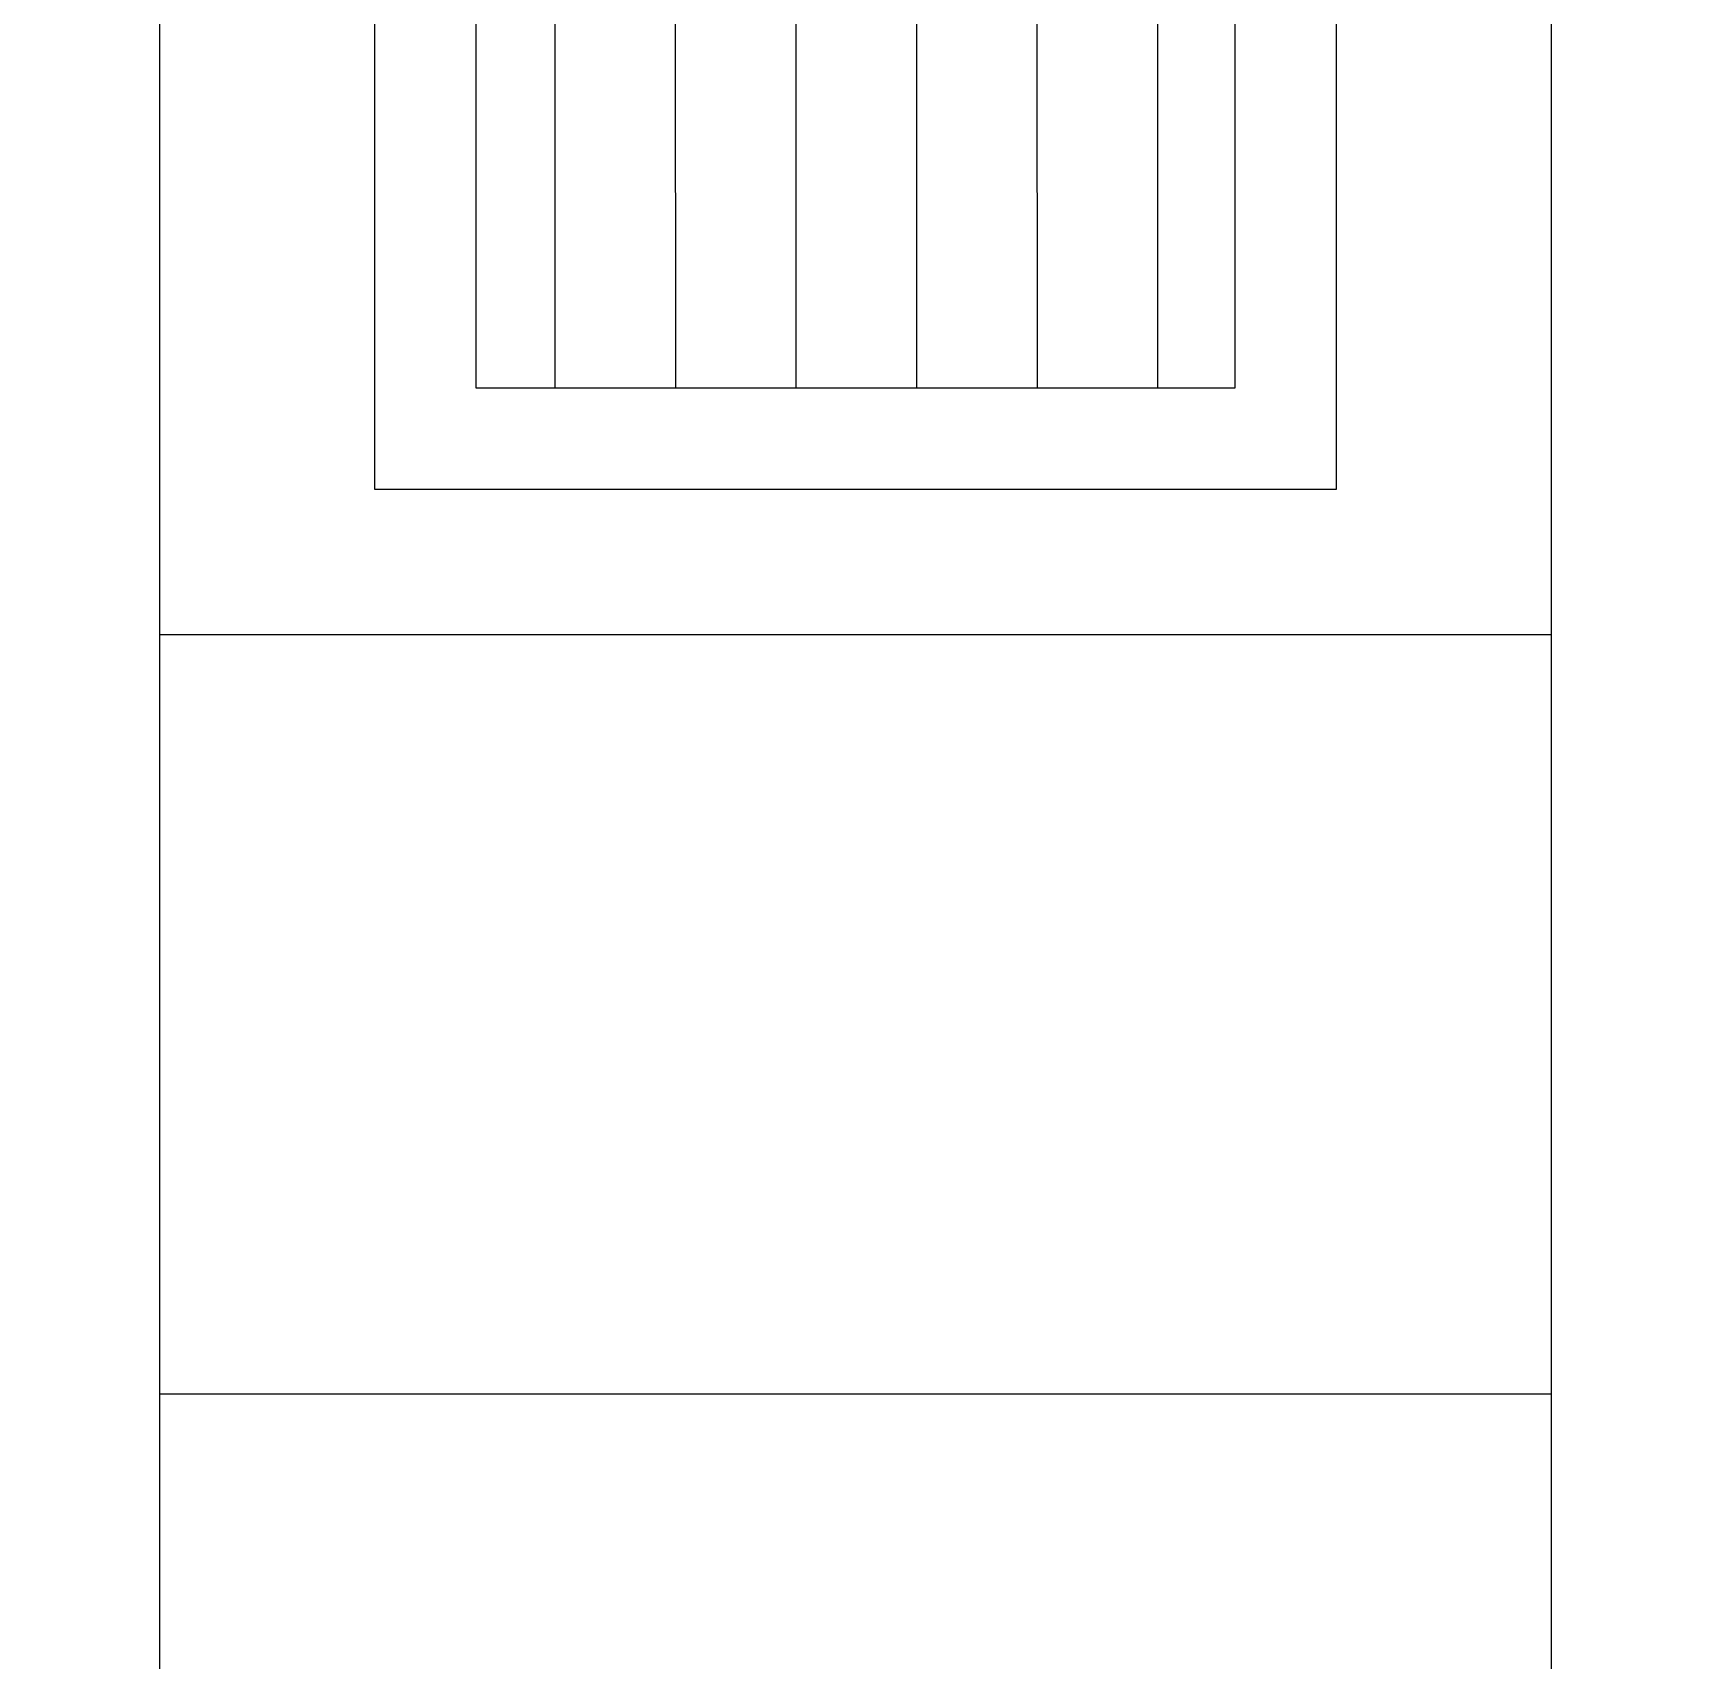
# Model space of a CAD drawing. Extents: x 226317 to 226469, y 8188101 to 8188260.
# Drawn here: x 226392.97 to 226393.62, y 8188234.935 to 8188235.577 of the extents above; entities that cross this region are included whole.
import ezdxf

# ---------------------------------------------------------------- set-up
doc = ezdxf.new("R2010")
doc.units = 0
doc.header["$LTSCALE"] = 15
for name, color, linetype in [('L3 Equipos y Ductos', 160, 'Continuous'), ('L4 Linea mediana', 191, 'Continuous'), ('L6 Linea fina', 141, 'Continuous')]:
    doc.layers.add(name, color=color, linetype=linetype)

# ---------------------------------------------------------------- blocks, each defined once
blk = doc.blocks.new('REJ 55x30')
at = {"layer": 'L6 Linea fina', "ltscale": 0.7}
h = blk.add_hatch(dxfattribs=at)
h.set_pattern_fill('ANSI31', color=256, scale=0.015, angle=45)
h.set_pattern_definition([(90, (-1791.153135, -553.6559), (-0.047625, 0), [])])
h.paths.add_polyline_path([(0.04, 0.59), (0.04, 0.04), (0.34, 0.04), (0.34, 0.59)])
at = {"layer": 'L4 Linea mediana', "ltscale": 0.7}
for points in [[(0, 0.63), (0, 0), (0.38, 0), (0.38, 0.63)], [(0.04, 0.59), (0.04, 0.04), (0.34, 0.04), (0.34, 0.59)]]:
    blk.add_lwpolyline(points, close=True, dxfattribs=at)

msp = doc.modelspace()

# ---------------------------------------------------------------- linework, layer by layer
at = {"layer": 'L3 Equipos y Ductos'}
for points in [[(226392.96956, 8188238.41254), (226393.01956, 8188238.11254), (226393.01956, 8188232.4237), (226393.56956, 8188232.4237), (226393.56956, 8188238.11254), (226393.61956, 8188238.41254)], [(226393.01956, 8188235.33978), (226393.56956, 8188235.33978)], [(226393.01956, 8188235.03978), (226393.56956, 8188235.03978)]]:
    msp.add_lwpolyline(points, dxfattribs=at)

# ---------------------------------------------------------------- block references
at = {"layer": 'L6 Linea fina'}
msp.add_blockref('REJ 55x30', (226393.10456, 8188235.39715), dxfattribs=at)

doc.saveas('drawing.dxf')
